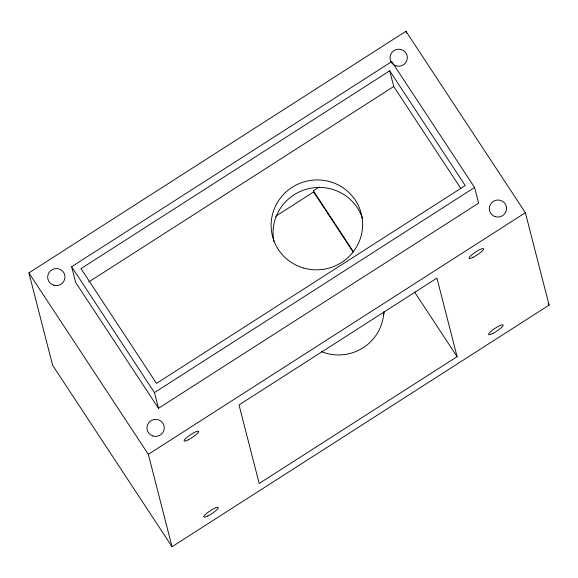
<?xml version="1.0" encoding="UTF-8"?>
<svg xmlns="http://www.w3.org/2000/svg" width="578" height="578" viewBox="0 0 578 578"><rect width="100%" height="100%" fill="white"/><g stroke="black" fill="none" stroke-linecap="round" stroke-linejoin="round"><path stroke-width="0.87" d="M28.9 272.895L405.958 31.277L525.373 212.711L549.1 305.105L172.042 546.723L52.627 365.289L28.9 272.895L148.322 454.322L172.042 546.723M71.629 266.74L391.747 61.615L474.581 187.46L478.613 203.16L158.495 408.292L75.66 282.447L71.629 266.74L154.463 392.585L158.495 408.292M389.709 70.819L80.985 268.647L156.501 383.38L465.232 185.545L389.709 70.819L393.741 86.519L460.868 188.5M88.81 281.92L393.741 86.519M353.115 251.936L313.63 191.947L313.341 190.841L319.244 187.062M275.699 216.251L313.63 191.947M154.463 392.585L474.581 187.46M148.322 454.322L525.373 212.711M457.104 356.669L259.19 483.497L239.017 404.932L436.932 278.112L457.104 356.669L414.491 291.926M548.11 303.602L549.1 305.105M313.341 190.841L353.396 251.697M405.958 31.277L406.406 33.025M383.994 311.997A44.846 43.942 -14.4 0 1 383.908 314.367M383.741 311.983A44.86 43.957 -14.4 0 1 321.433 351.612M273.921 241.59A45.806 44.889 -14.4 0 1 307.474 188.941A45.806 44.889 -14.4 0 1 362.457 218.527M188.471 439.728A8.677 1.64 -33.4 0 0 198.637 431.369A8.677 1.64 -33.4 0 0 187.041 437.271A8.677 1.64 -33.4 0 0 188.471 439.728M473.006 257.34A8.677 1.64 -33.4 0 0 483.591 248.88A8.677 1.64 -33.4 0 0 472.298 254.414A8.677 1.64 -33.4 0 0 473.006 257.34M207.892 515.937A8.677 1.64 -33.4 0 0 218.274 507.52A8.677 1.64 -33.4 0 0 206.83 513.235A8.677 1.64 -33.4 0 0 207.892 515.937M492.976 333.347A8.677 1.64 -33.4 0 0 503.113 324.995A8.677 1.64 -33.4 0 0 491.502 330.912A8.677 1.64 -33.4 0 0 492.976 333.347M395.865 65.791A8.677 8.497 -14.4 0 0 407.172 55.987A8.677 8.497 -14.4 0 0 392.968 51.355A8.677 8.497 -14.4 0 0 395.865 65.791M495.136 216.606A8.677 8.497 -14.4 0 0 506.436 206.801A8.677 8.497 -14.4 0 0 492.239 202.17A8.677 8.497 -14.4 0 0 495.136 216.606M53.537 285.156A8.677 8.497 -14.4 0 0 64.837 275.352A8.677 8.497 -14.4 0 0 50.64 270.721A8.677 8.497 -14.4 0 0 53.537 285.156M152.802 435.971A8.677 8.497 -14.4 0 0 164.109 426.167A8.677 8.497 -14.4 0 0 149.912 421.535A8.677 8.497 -14.4 0 0 152.802 435.971M303.725 268.062A45.806 44.889 -14.4 0 0 361.394 214.113A45.806 44.889 -14.4 0 0 285.489 192.481A45.806 44.889 -14.4 0 0 303.725 268.062"/></g></svg>
